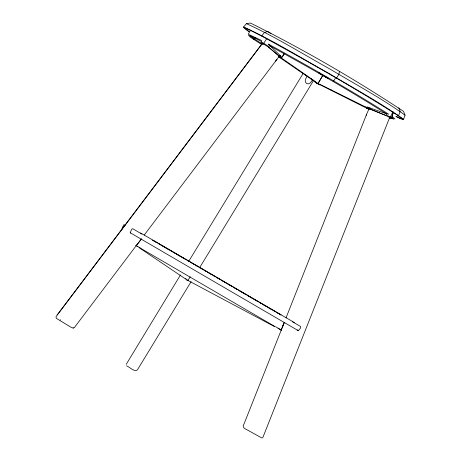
<?xml version="1.0" encoding="UTF-8"?>
<svg xmlns="http://www.w3.org/2000/svg" width="461" height="461" viewBox="0 0 461 461"><rect width="100%" height="100%" fill="white"/><g stroke="black" fill="none" stroke-linecap="round" stroke-linejoin="round"><path stroke-width="0.69" d="M393.331 112.478L391.983 116.581L393.227 112.472M369.209 108.393L366.633 114.19L366.53 115.365M401.254 118.702L403.565 119.295L405.046 115.169L403.542 111.36C354.434 78.958 303.154 49.246 250.473 23.05L246.422 23.649L243.587 26.997L248.306 30.875M282.945 325.754L284.178 322.539M286.027 317.865L366.633 114.19M389.839 117.042L262.891 437.403M284.195 322.66L281.44 329.402L281.469 330.295L275.522 326.665M292.435 321.761L300.601 326.492L300.728 327.806L298.365 330.704L130.221 232.753L131.633 229.296L132.722 228.696L141.902 234.125M283.872 323.426L244.019 423.982C241.604 427.036 244.877 428.845 247.234 429.894L261.733 437.944M393.06 111.516L390.358 117.065L389.349 117.405L385.742 115.423L368.898 108.577L366.005 107.776M126.193 364.369L180.464 274.987M307.291 76.048C305.856 78.128 303.805 81.678 306.68 83.556C309.394 84.962 311.359 81.897 312.443 79.88M335.81 77.523L333.28 81.678M250.605 30.121L248.225 34.2L261.75 40.556M314.454 81.413L317.923 83.769L322.821 75.397L328.774 78.526M281.625 57.539L281.775 58.207L315.929 81.977L317.923 83.769L322.815 75.391M188.647 261.462L303.24 73.299M190.203 276.79L187.955 280.397L186.907 280.04L185.697 278.536M191.131 281.631L138.398 368.247C135.978 374.234 129.852 366.864 126.504 365.827M199.728 267.501L313.791 80.139M57.216 314.926L56.012 316.857L56.3 318.315L68.044 325.46C70.625 326.734 73.898 330.307 75.69 325.812L141.193 239.098M284.374 53.73L282.086 57.383L268.296 44.043C308.985 66.396 349.357 89.399 388.629 114.172L386.18 113.671L367.094 106.935M282.368 56.398L284.218 53.534M266.723 38.672L263.709 43.253L263.819 44.244L268.515 47.097L281.037 57.792L280.369 57.861M144.23 235.075L279.429 56.069M262.609 43.034L57.233 314.955L262.741 43.011M141.654 238.827L137.257 244.497L136.047 245.31M276.969 59.342L275.499 61.083M255.164 37.9L254.339 38.943L253.296 39.15M262.234 437.898L262.574 437.731M280.576 56.611L279.378 56.542L278.519 55.85M140.553 248.018L136.012 245.552M368.858 108.41L366.852 108.179L364.864 107.309L315.341 82.358M73.132 328.094L73.506 328.036M298.365 330.704L297.189 329.961M280.38 314.863L281.049 314.88L153.104 240.342M390.842 118.033L391.251 118.056L390.358 117.065L386.877 115.354L386.18 113.671C348.309 89.734 309.348 67.542 270.077 46.002L268.198 46.181L263.709 43.253L260.938 42.326L261.698 41.548L253.481 37.324L248.502 35.278L250.634 37.353L261.335 44.337M366.017 106.727L364.87 106.635L320.43 84.599L317.923 83.769M366.985 107.886L370.298 108.237L368.898 108.577L385.742 115.423M390.94 117.486L392.887 117.987M389.58 118.022L390.311 118.172L389.349 117.405M125.795 224.956L123.634 224.83L122.05 228.581L122.315 229.14M187.961 280.426L186.907 280.04L188.532 280.634L187.408 280.219M370.638 109.28L370.148 109.084M367.711 108.03L369.042 108.554M246.422 23.649C275.557 36.851 302.768 53.977 330.704 69.484C355.627 84.444 381.408 98.205 405.046 115.169M243.587 26.997C272.97 40.309 300.411 57.579 328.589 73.224C353.725 88.31 379.731 102.192 403.565 119.295M262.574 36.534L249.257 29.74L243.806 27.499L246.145 29.769L249.09 31.757L248.9 31.279M263.819 44.244L261.352 43.15L262.545 44.244M324.936 76.624L327.517 77.892M396.379 116.426L400.678 118.552M395.866 116.495L400.142 118.615L403.023 119.353L397.451 115.146M390.046 117.889L393.936 119.186L391.285 117.169M330.445 89.653L331.713 90.281M318.47 84.242L319.704 84.899M366.328 107.989L369.198 109.47M135.955 245.471L137.753 246.606M274.848 326.774L187.673 280.305M140.83 248.404L274.733 326.394M140.576 232.955L294.383 322.556M279.147 313.97L279.654 314.264M153.236 240.619L156.959 242.791M158.815 243.875L160.676 244.958M161.92 245.678L166.26 248.208M167.499 248.934L169.36 250.018M170.605 250.738L171.844 251.458M173.082 252.184L174.944 253.268M176.183 253.988L180.528 256.518M181.767 257.244L183.628 258.327M184.867 259.047L186.106 259.774M187.35 260.494L189.212 261.577M190.451 262.303L191.69 263.024M193.551 264.107L194.79 264.833M196.034 265.553L197.896 266.637M199.135 267.357L200.374 268.083M201.613 268.803L203.474 269.887M204.719 270.613L205.958 271.333M207.819 272.416L209.058 273.143M210.297 273.863L212.158 274.946M213.397 275.672L214.642 276.393M216.503 277.476L217.742 278.202M218.981 278.922L220.22 279.643M222.081 280.732L223.326 281.452M224.565 282.172L225.804 282.898M227.665 283.982L232.01 286.512M233.249 287.232L237.588 289.762M239.449 290.845L246.272 294.821M247.511 295.541L251.856 298.071M253.717 299.16L257.44 301.327M259.301 302.41L261.156 303.494M262.401 304.214L266.74 306.744M267.979 307.47L272.324 309.999M273.563 310.72L275.424 311.803M276.663 312.529L278.525 313.613M320.689 74.146L322.291 75.085M319.26 84.68L281.014 58.438L279.573 57.314L279.378 56.542L279.579 57.32M185.881 279.193L138.997 247.597M262.297 44.072L251.712 37.162L250.444 35.929M315.468 82.467L316.016 82.813M281.469 330.295L278.087 328.128L278.657 328.71M278.479 56.709L279.781 57.55M152.366 240.083L152.764 240.342M305.245 74.843L306.317 75.633M391.983 116.581L395.008 118.886M314.448 81.407L317.18 83.504M310.633 78.479L312.27 79.736M268.515 47.097L280.213 56.887L280.236 55.746L281.037 57.792M270.953 33.538L267.927 31.475L264.505 32.379L261.825 35.802L261.957 36.263C308.057 61.44 353.8 87.377 398.102 115.613L398.627 115.532L400.142 111.435L398.811 107.759M279.009 55.873L279.314 56.133M339.463 71.662L338.881 74.256L336.536 78.168M130.221 232.753L130.354 233.099M60.431 319.698L60.46 320.072M320.101 73.737L318.349 72.521L320.107 73.737"/></g></svg>
